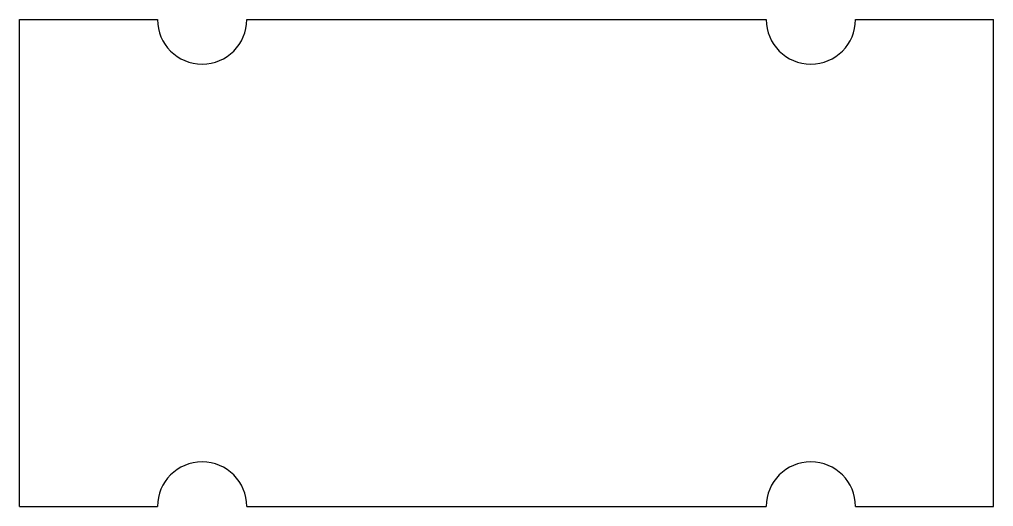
# Model space of a CAD drawing. Header units: millimetres. Extents: x -60 to 60, y -30 to 30.
import ezdxf

# ---------------------------------------------------------------- set-up
doc = ezdxf.new("R2010")
doc.units = ezdxf.units.MM

msp = doc.modelspace()

# ---------------------------------------------------------------- linework, layer by layer
for p, q in [((-60, 30), (-43, 30)), ((-60, -30), (-60, 30)), ((-32, 30), (32, 30)), ((43, 30), (60, 30)), ((60, -30), (60, 30)), ((-60, -30), (-43, -30)), ((-32, -30), (32, -30)), ((43, -30), (60, -30))]:
    msp.add_line(p, q)
for centre, start, end in [((-37.5, 30), -180, 0), ((37.5, 30), -180, 0), ((-37.5, -30), 0, 180), ((37.5, -30), 0, 180)]:
    msp.add_arc(centre, 5.5, start, end)

doc.saveas('drawing.dxf')
